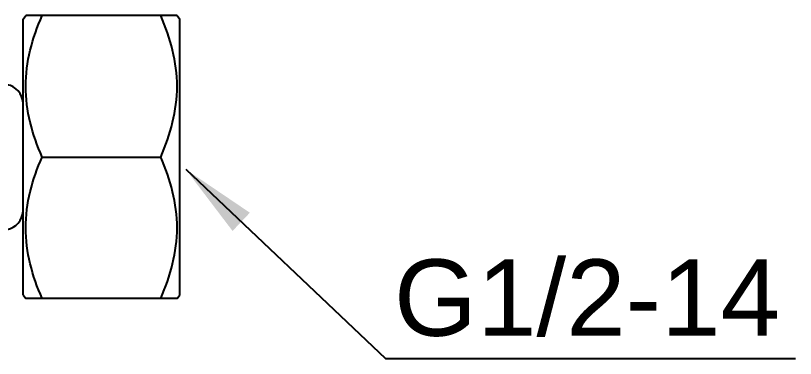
# Model space of a CAD drawing. Header units: millimetres. Extents: x 6330 to 7158, y 1153 to 2324.
# Drawn here: x 6589.2 to 6650.4, y 1427.5 to 1454.4 of the extents above; entities that cross this region are included whole.
import ezdxf

# ---------------------------------------------------------------- set-up
doc = ezdxf.new("R2010")
doc.units = ezdxf.units.MM
doc.layers.add('DIM_', color=3, linetype='Continuous', lineweight=9)
doc.styles.get("Standard").update_dxf_attribs({"font": 'arial.ttf'})
doc.dimstyles.new('사본 STANDARD', dxfattribs={"dimscale": 0, "dimtxt": 5, "dimasz": 5, "dimexe": 1.25, "dimexo": 0.625, "dimtad": 3, "dimtoh": 1, "dimdsep": 46, "dimtxsty": 'Standard', "dimcen": 2.5, "dimclrd": 3, "dimclre": 3, "dimclrt": 4, "dimadec": 0, "dimazin": 0, "dimtfac": 1, "dimtmove": 0, "dimatfit": 3, "dimfxl": 1, "dimtolj": 1, "dimtzin": 0, "dimarcsym": 0})

msp = doc.modelspace()

# ---------------------------------------------------------------- linework, layer by layer
at = {"color": 7, "linetype": 'Continuous'}
for p, q in [((6589.758, 1454.095), (6589.97, 1454.378)), ((6601.851, 1454.378), (6589.971, 1454.378)), ((6601.851, 1454.378), (6602.063, 1454.095)), ((6589.758, 1432.452), (6589.758, 1454.095)), ((6602.063, 1432.452), (6602.063, 1454.095)), ((6591.259, 1443.274), (6600.562, 1443.274)), ((6589.758, 1432.452), (6589.97, 1432.169)), ((6601.851, 1432.169), (6602.063, 1432.452)), ((6601.851, 1432.169), (6589.971, 1432.169))]:
    msp.add_line(p, q, dxfattribs=at)
for centre, start, end in [((6588.255, 1447.472), 2.029, 158.40618), ((6588.255, 1439.075), 201.59382, 357.971)]:
    msp.add_arc(centre, 1.504, start, end, dxfattribs=at)
for points in [[(6591.259, 1443.274), (6590.877, 1444.155), (6590.227, 1445.962), (6589.843, 1448.826), (6590.227, 1451.69), (6590.877, 1453.496), (6591.259, 1454.378)], [(6600.562, 1443.274), (6600.944, 1444.155), (6601.594, 1445.962), (6601.978, 1448.826), (6601.594, 1451.69), (6600.944, 1453.496), (6600.562, 1454.378)], [(6591.259, 1432.169), (6590.877, 1433.051), (6590.227, 1434.858), (6589.843, 1437.722), (6590.227, 1440.585), (6590.877, 1442.392), (6591.259, 1443.274)], [(6600.562, 1432.169), (6600.944, 1433.051), (6601.594, 1434.858), (6601.978, 1437.722), (6601.594, 1440.585), (6600.944, 1442.392), (6600.562, 1443.274)]]:
    msp.add_open_spline(points, degree=3, knots=[0, 0, 0, 0, 0.251527, 0.5, 0.748473, 1, 1, 1, 1], dxfattribs=at)

# ---------------------------------------------------------------- texts
at = {"layer": 'DIM_', "color": 4, "insert": (6618.864, 1435.237), "char_height": 6, "attachment_point": 1}
msp.add_mtext_dynamic_manual_height_columns('G1/2-14', width=41.51112, gutter_width=12.5, heights=[0], dxfattribs=at)

# ---------------------------------------------------------------- leaders
at = {"layer": 'DIM_'}
msp.add_leader([(6602.52, 1442.311), (6618.201, 1427.463), (6650.356, 1427.463)], dimstyle='사본 STANDARD', override={"dimscale": 1, "dimasz": 6, "dimtad": 0}, dxfattribs=at)

doc.saveas('drawing.dxf')
